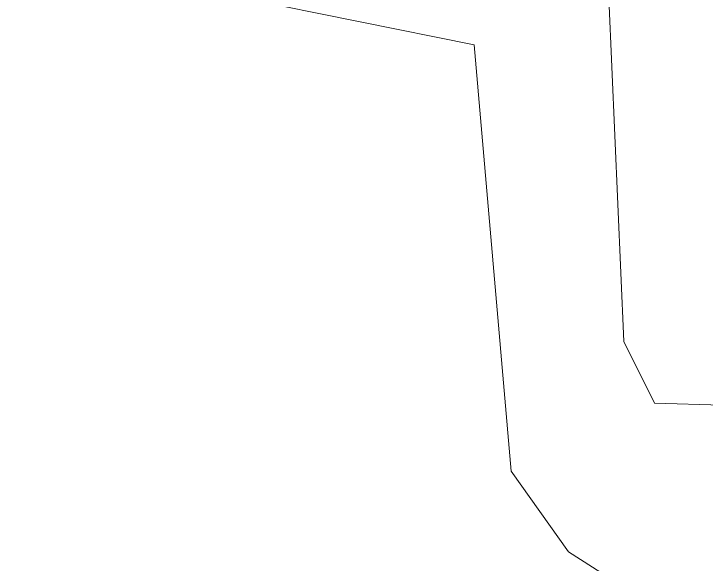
# Model space of a CAD drawing. Header units: millimetres. Extents: x 1956 to 626126, y 2654 to 1331070.
# Drawn here: x 624696.52 to 624742.9, y 1330099.95 to 1330136.81 of the extents above; entities that cross this region are included whole.
import ezdxf

# ---------------------------------------------------------------- set-up
doc = ezdxf.new("R2010")
doc.units = ezdxf.units.MM

msp = doc.modelspace()

# ---------------------------------------------------------------- linework, layer by layer
at = {"color": 1, "lineweight": 0, "ltscale": 0.5}
for p, q in [((624734.655, 1330178.141), (624737.378, 1330114.859)), ((624727.347, 1330134.74), (624696.516, 1330140.978)), ((624727.347, 1330134.74), (624729.84, 1330106.186)), ((624737.378, 1330114.859), (624739.428, 1330110.724)), ((624739.428, 1330110.724), (624808.652, 1330108.65)), ((624729.84, 1330106.186), (624733.667, 1330100.778)), ((624733.667, 1330100.778), (624738.022, 1330098.008))]:
    msp.add_line(p, q, dxfattribs=at)

doc.saveas('drawing.dxf')
